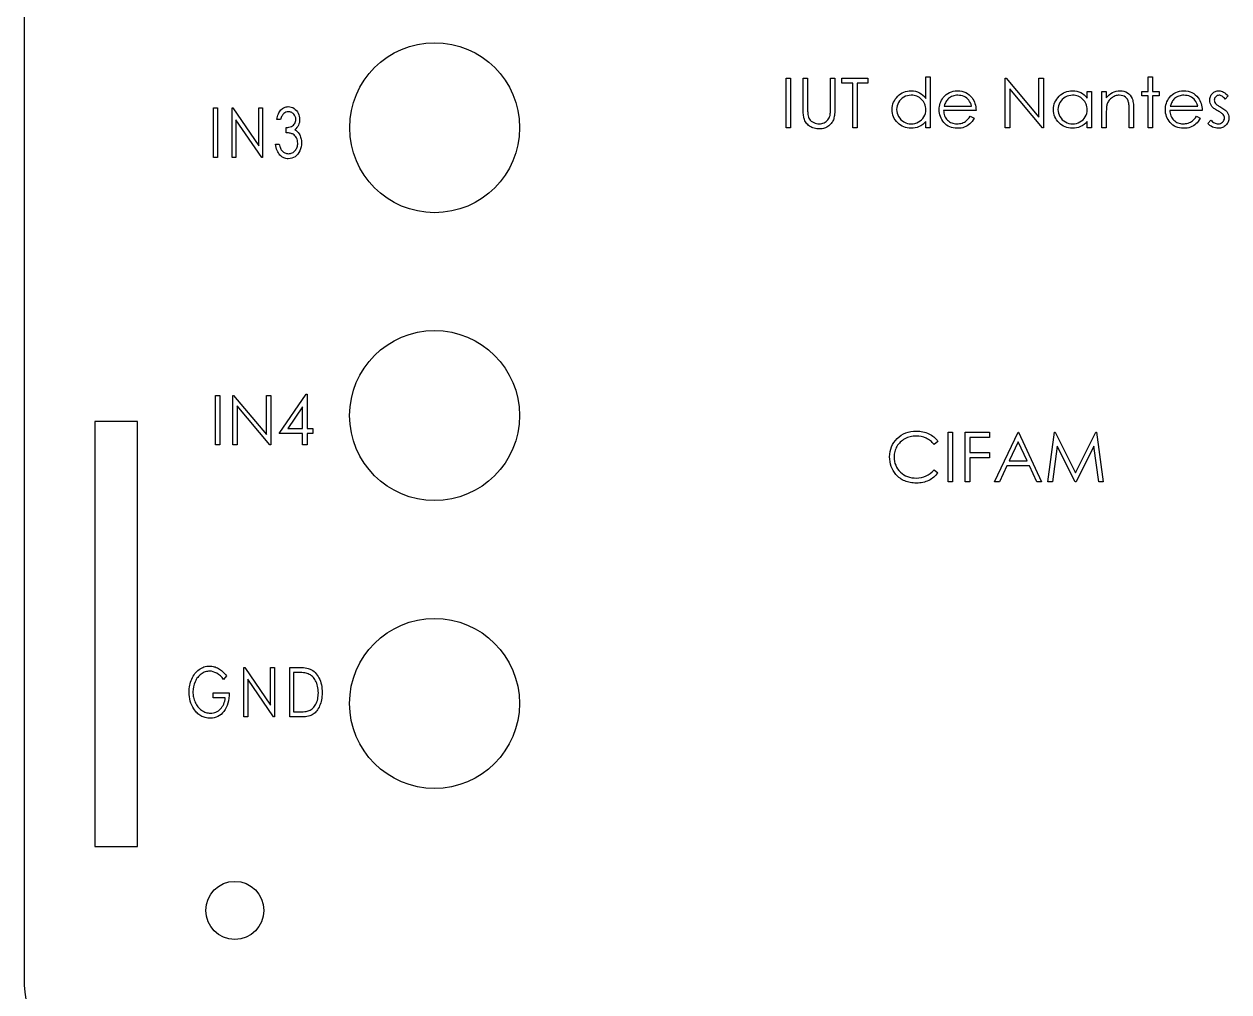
# Model space of a CAD drawing. Header units: millimetres. Extents: x 3 to 788, y -577 to 0.
# Drawn here: x 4.3 to 89.4, y -132 to -63.7 of the extents above; entities that cross this region are included whole.
import ezdxf

# ---------------------------------------------------------------- set-up
doc = ezdxf.new("R2010")
doc.units = ezdxf.units.MM
doc.layers.get('0').update_dxf_attribs({"lineweight": 25})

msp = doc.modelspace()

# ---------------------------------------------------------------- linework, layer by layer
at = {"color": 7, "linetype": 'Continuous', "lineweight": 25}
for p, q in [((4.318, -10.992), (4.318, -130.992)), ((12.318, -91.741), (9.318, -91.741)), ((9.318, -91.741), (9.318, -121.741)), ((12.318, -121.741), (12.318, -91.741)), ((9.318, -121.741), (12.318, -121.741))]:
    msp.add_line(p, q, dxfattribs=at)
at = {"color": 7, "linetype": 'Continuous', "flags": 128}
for points in [[(58.126, -67.492), (58.44, -67.492), (58.44, -67.492), (58.44, -70.992), (58.44, -70.992), (58.126, -70.992), (58.126, -70.992), (58.126, -67.492)], [(59.337, -67.492), (59.651, -67.492), (59.651, -67.492), (59.651, -69.589), (59.651, -69.589), (59.651, -69.678), (59.652, -69.758), (59.653, -69.829), (59.655, -69.892), (59.657, -69.946), (59.659, -69.99), (59.662, -70.027), (59.665, -70.054), (59.665, -70.054), (59.683, -70.152), (59.709, -70.243), (59.744, -70.324), (59.787, -70.398), (59.841, -70.464), (59.907, -70.525), (59.987, -70.579), (60.079, -70.629), (60.178, -70.67), (60.277, -70.699), (60.376, -70.717), (60.476, -70.722), (60.476, -70.722), (60.561, -70.717), (60.646, -70.704), (60.728, -70.681), (60.808, -70.649), (60.885, -70.609), (60.954, -70.562), (61.017, -70.507), (61.074, -70.446), (61.124, -70.378), (61.167, -70.302), (61.202, -70.221), (61.231, -70.132), (61.231, -70.132), (61.239, -70.095), (61.246, -70.049), (61.253, -69.993), (61.258, -69.93), (61.262, -69.858), (61.265, -69.777), (61.266, -69.687), (61.267, -69.589), (61.267, -69.589), (61.267, -67.492), (61.267, -67.492), (61.581, -67.492), (61.581, -67.492), (61.581, -69.606), (61.581, -69.606), (61.579, -69.72), (61.575, -69.828), (61.568, -69.932), (61.558, -70.03), (61.546, -70.122), (61.531, -70.208), (61.513, -70.289), (61.492, -70.364), (61.467, -70.435), (61.436, -70.504), (61.401, -70.57), (61.359, -70.634), (61.312, -70.696), (61.259, -70.755), (61.201, -70.813), (61.137, -70.868), (61.069, -70.917), (60.997, -70.961), (60.922, -70.998), (60.843, -71.028), (60.761, -71.051), (60.676, -71.068), (60.586, -71.078), (60.493, -71.081), (60.493, -71.081), (60.392, -71.078), (60.296, -71.069), (60.202, -71.053), (60.113, -71.031), (60.026, -71.002), (59.944, -70.968), (59.866, -70.926), (59.791, -70.879), (59.721, -70.827), (59.657, -70.77), (59.599, -70.709), (59.547, -70.644), (59.501, -70.575), (59.461, -70.502), (59.428, -70.424), (59.4, -70.343), (59.4, -70.343), (59.385, -70.287), (59.372, -70.22), (59.362, -70.143), (59.353, -70.056), (59.346, -69.959), (59.341, -69.852), (59.338, -69.734), (59.337, -69.606), (59.337, -69.606), (59.337, -67.492)], [(62.074, -67.851), (62.074, -67.492), (62.074, -67.492), (63.914, -67.492), (63.914, -67.492), (63.914, -67.851), (63.914, -67.851), (63.151, -67.851), (63.151, -67.851), (63.151, -70.992), (63.151, -70.992), (62.837, -70.992), (62.837, -70.992), (62.837, -67.851), (62.837, -67.851), (62.074, -67.851)], [(68.312, -67.402), (68.312, -70.992), (68.312, -70.992), (67.997, -70.992), (67.997, -70.992), (67.997, -70.549), (67.997, -70.549), (67.889, -70.667), (67.775, -70.768), (67.653, -70.852), (67.525, -70.919), (67.391, -70.971), (67.251, -71.007), (67.105, -71.029), (66.953, -71.036), (66.953, -71.036), (66.818, -71.03), (66.687, -71.012), (66.562, -70.982), (66.441, -70.94), (66.326, -70.885), (66.215, -70.818), (66.11, -70.74), (66.01, -70.649), (65.918, -70.549), (65.839, -70.445), (65.772, -70.335), (65.717, -70.219), (65.674, -70.098), (65.644, -69.973), (65.626, -69.842), (65.619, -69.706), (65.619, -69.706), (65.626, -69.573), (65.644, -69.444), (65.675, -69.32), (65.718, -69.201), (65.774, -69.087), (65.841, -68.979), (65.921, -68.874), (66.013, -68.775), (66.114, -68.685), (66.221, -68.606), (66.332, -68.54), (66.448, -68.486), (66.569, -68.443), (66.696, -68.413), (66.827, -68.395), (66.963, -68.389), (66.963, -68.389), (67.119, -68.397), (67.268, -68.423), (67.409, -68.465), (67.542, -68.524), (67.667, -68.6), (67.786, -68.693), (67.895, -68.803), (67.997, -68.929), (67.997, -68.929), (67.997, -67.402), (67.997, -67.402), (68.312, -67.402)], [(73.606, -70.992), (73.606, -67.492), (73.606, -67.492), (73.672, -67.492), (73.672, -67.492), (75.985, -70.246), (75.985, -70.246), (75.985, -67.492), (75.985, -67.492), (76.299, -67.492), (76.299, -67.492), (76.299, -70.992), (76.299, -70.992), (76.227, -70.992), (76.227, -70.992), (73.921, -68.243), (73.921, -68.243), (73.921, -70.992), (73.921, -70.992), (73.606, -70.992)], [(83.703, -67.402), (84.017, -67.402), (84.017, -67.402), (84.017, -68.434), (84.017, -68.434), (84.465, -68.434), (84.465, -68.434), (84.465, -68.748), (84.465, -68.748), (84.017, -68.748), (84.017, -68.748), (84.017, -70.992), (84.017, -70.992), (83.703, -70.992), (83.703, -70.992), (83.703, -68.748), (83.703, -68.748), (83.254, -68.748), (83.254, -68.748), (83.254, -68.434), (83.254, -68.434), (83.703, -68.434), (83.703, -68.434), (83.703, -67.402)], [(66.967, -68.703), (66.829, -68.712), (66.698, -68.736), (66.571, -68.777), (66.45, -68.835), (66.338, -68.907), (66.238, -68.993), (66.149, -69.092), (66.073, -69.205), (66.012, -69.326), (65.968, -69.451), (65.942, -69.578), (65.933, -69.709), (65.933, -69.709), (65.943, -69.84), (65.968, -69.967), (66.013, -70.092), (66.074, -70.214), (66.151, -70.328), (66.24, -70.428), (66.341, -70.515), (66.454, -70.588), (66.575, -70.647), (66.7, -70.689), (66.83, -70.714), (66.964, -70.722), (66.964, -70.722), (67.1, -70.714), (67.233, -70.689), (67.361, -70.648), (67.486, -70.59), (67.601, -70.518), (67.704, -70.434), (67.791, -70.337), (67.864, -70.23), (67.922, -70.113), (67.965, -69.988), (67.989, -69.857), (67.997, -69.718), (67.997, -69.718), (67.993, -69.613), (67.979, -69.511), (67.955, -69.413), (67.923, -69.321), (67.881, -69.233), (67.83, -69.148), (67.77, -69.069), (67.7, -68.994), (67.623, -68.926), (67.542, -68.867), (67.457, -68.817), (67.368, -68.776), (67.274, -68.744), (67.176, -68.721), (67.073, -68.707), (66.967, -68.703)], [(71.129, -70.184), (71.408, -70.33), (71.408, -70.33), (71.339, -70.448), (71.265, -70.553), (71.187, -70.647), (71.103, -70.728), (71.014, -70.799), (70.92, -70.861), (70.82, -70.914), (70.714, -70.958), (70.603, -70.992), (70.484, -71.017), (70.359, -71.032), (70.226, -71.036), (70.226, -71.036), (70.079, -71.03), (69.94, -71.011), (69.81, -70.98), (69.687, -70.936), (69.574, -70.879), (69.468, -70.809), (69.37, -70.727), (69.281, -70.633), (69.201, -70.53), (69.131, -70.424), (69.073, -70.315), (69.025, -70.202), (68.987, -70.086), (68.961, -69.968), (68.945, -69.845), (68.94, -69.72), (68.94, -69.72), (68.945, -69.602), (68.958, -69.487), (68.981, -69.376), (69.013, -69.267), (69.055, -69.162), (69.105, -69.06), (69.166, -68.961), (69.234, -68.866), (69.234, -68.866), (69.332, -68.754), (69.437, -68.657), (69.55, -68.576), (69.671, -68.508), (69.8, -68.456), (69.937, -68.419), (70.081, -68.397), (70.234, -68.389), (70.234, -68.389), (70.391, -68.397), (70.54, -68.421), (70.681, -68.46), (70.814, -68.515), (70.939, -68.585), (71.055, -68.672), (71.164, -68.775), (71.264, -68.892), (71.264, -68.892), (71.329, -68.984), (71.384, -69.081), (71.432, -69.184), (71.47, -69.292), (71.501, -69.406), (71.523, -69.525), (71.537, -69.65), (71.542, -69.78), (71.542, -69.78), (69.254, -69.78), (69.254, -69.78), (69.26, -69.881), (69.274, -69.978), (69.297, -70.07), (69.328, -70.157), (69.365, -70.239), (69.412, -70.316), (69.466, -70.389), (69.529, -70.458), (69.597, -70.52), (69.67, -70.574), (69.746, -70.619), (69.827, -70.656), (69.911, -70.685), (69.999, -70.706), (70.091, -70.718), (70.187, -70.722), (70.187, -70.722), (70.281, -70.719), (70.373, -70.708), (70.464, -70.689), (70.554, -70.663), (70.64, -70.631), (70.719, -70.593), (70.791, -70.551), (70.857, -70.504), (70.921, -70.447), (70.988, -70.374), (71.057, -70.287), (71.129, -70.184)], [(71.228, -69.466), (71.191, -69.342), (71.146, -69.231), (71.093, -69.134), (71.033, -69.05), (70.964, -68.975), (70.884, -68.909), (70.794, -68.85), (70.694, -68.799), (70.587, -68.756), (70.477, -68.727), (70.365, -68.709), (70.25, -68.703), (70.25, -68.703), (70.156, -68.707), (70.065, -68.718), (69.977, -68.737), (69.894, -68.763), (69.813, -68.797), (69.736, -68.838), (69.662, -68.887), (69.591, -68.943), (69.591, -68.943), (69.542, -68.989), (69.496, -69.041), (69.454, -69.098), (69.414, -69.16), (69.378, -69.229), (69.344, -69.303), (69.314, -69.381), (69.287, -69.466), (69.287, -69.466), (71.228, -69.466)], [(79.709, -68.434), (79.709, -70.992), (79.709, -70.992), (79.395, -70.992), (79.395, -70.992), (79.395, -70.549), (79.395, -70.549), (79.286, -70.667), (79.172, -70.768), (79.05, -70.852), (78.922, -70.919), (78.788, -70.971), (78.649, -71.007), (78.502, -71.029), (78.35, -71.036), (78.35, -71.036), (78.215, -71.03), (78.085, -71.012), (77.959, -70.982), (77.838, -70.94), (77.723, -70.885), (77.613, -70.818), (77.508, -70.74), (77.407, -70.649), (77.315, -70.549), (77.236, -70.445), (77.17, -70.335), (77.114, -70.219), (77.071, -70.098), (77.041, -69.973), (77.023, -69.842), (77.017, -69.706), (77.017, -69.706), (77.023, -69.573), (77.041, -69.444), (77.072, -69.32), (77.116, -69.201), (77.171, -69.087), (77.238, -68.979), (77.318, -68.874), (77.411, -68.775), (77.512, -68.685), (77.618, -68.606), (77.729, -68.54), (77.845, -68.486), (77.967, -68.443), (78.093, -68.413), (78.224, -68.395), (78.36, -68.389), (78.36, -68.389), (78.516, -68.397), (78.665, -68.42), (78.806, -68.459), (78.939, -68.513), (79.065, -68.584), (79.183, -68.674), (79.293, -68.781), (79.395, -68.907), (79.395, -68.907), (79.395, -68.434), (79.395, -68.434), (79.709, -68.434)], [(78.364, -68.703), (78.227, -68.712), (78.095, -68.736), (77.969, -68.777), (77.848, -68.835), (77.735, -68.907), (77.635, -68.993), (77.547, -69.092), (77.47, -69.205), (77.409, -69.326), (77.366, -69.451), (77.339, -69.578), (77.331, -69.709), (77.331, -69.709), (77.34, -69.84), (77.366, -69.967), (77.41, -70.092), (77.472, -70.214), (77.549, -70.328), (77.637, -70.428), (77.738, -70.515), (77.851, -70.588), (77.972, -70.647), (78.098, -70.689), (78.228, -70.714), (78.361, -70.722), (78.361, -70.722), (78.497, -70.714), (78.63, -70.689), (78.758, -70.648), (78.883, -70.59), (78.999, -70.518), (79.101, -70.434), (79.188, -70.337), (79.262, -70.23), (79.32, -70.113), (79.362, -69.988), (79.387, -69.857), (79.395, -69.718), (79.395, -69.718), (79.39, -69.613), (79.376, -69.511), (79.353, -69.413), (79.321, -69.321), (79.279, -69.233), (79.227, -69.148), (79.167, -69.069), (79.097, -68.994), (79.021, -68.926), (78.94, -68.867), (78.854, -68.817), (78.765, -68.776), (78.671, -68.744), (78.573, -68.721), (78.471, -68.707), (78.364, -68.703)], [(80.427, -68.434), (80.741, -68.434), (80.741, -68.434), (80.741, -68.895), (80.741, -68.895), (80.844, -68.772), (80.952, -68.666), (81.066, -68.579), (81.185, -68.51), (81.309, -68.457), (81.439, -68.419), (81.574, -68.397), (81.714, -68.389), (81.714, -68.389), (81.856, -68.398), (81.989, -68.425), (82.114, -68.47), (82.23, -68.533), (82.335, -68.612), (82.427, -68.703), (82.502, -68.807), (82.563, -68.923), (82.589, -68.989), (82.61, -69.063), (82.628, -69.145), (82.644, -69.236), (82.655, -69.336), (82.664, -69.444), (82.669, -69.561), (82.671, -69.685), (82.671, -69.685), (82.671, -70.992), (82.671, -70.992), (82.356, -70.992), (82.356, -70.992), (82.356, -69.789), (82.356, -69.789), (82.356, -69.684), (82.354, -69.589), (82.352, -69.502), (82.347, -69.425), (82.342, -69.357), (82.335, -69.298), (82.328, -69.247), (82.319, -69.207), (82.319, -69.207), (82.284, -69.089), (82.234, -68.986), (82.171, -68.9), (82.094, -68.829), (82.004, -68.774), (81.902, -68.735), (81.787, -68.711), (81.66, -68.703), (81.66, -68.703), (81.584, -68.706), (81.51, -68.715), (81.438, -68.731), (81.369, -68.752), (81.301, -68.78), (81.235, -68.813), (81.171, -68.853), (81.109, -68.898), (81.051, -68.949), (80.998, -69.001), (80.951, -69.057), (80.908, -69.116), (80.871, -69.178), (80.839, -69.242), (80.811, -69.31), (80.789, -69.38), (80.789, -69.38), (80.778, -69.432), (80.768, -69.494), (80.76, -69.565), (80.753, -69.646), (80.748, -69.737), (80.744, -69.837), (80.742, -69.947), (80.741, -70.067), (80.741, -70.067), (80.741, -70.992), (80.741, -70.992), (80.427, -70.992), (80.427, -70.992), (80.427, -68.434)], [(87.103, -70.184), (87.382, -70.33), (87.382, -70.33), (87.313, -70.448), (87.24, -70.553), (87.161, -70.647), (87.077, -70.728), (86.988, -70.799), (86.894, -70.861), (86.794, -70.914), (86.689, -70.958), (86.577, -70.992), (86.459, -71.017), (86.333, -71.032), (86.201, -71.036), (86.201, -71.036), (86.053, -71.03), (85.915, -71.011), (85.784, -70.98), (85.662, -70.936), (85.548, -70.879), (85.442, -70.809), (85.344, -70.727), (85.255, -70.633), (85.175, -70.53), (85.106, -70.424), (85.047, -70.315), (85, -70.202), (84.962, -70.086), (84.935, -69.968), (84.92, -69.845), (84.914, -69.72), (84.914, -69.72), (84.919, -69.602), (84.932, -69.487), (84.956, -69.376), (84.988, -69.267), (85.029, -69.162), (85.08, -69.06), (85.14, -68.961), (85.209, -68.866), (85.209, -68.866), (85.306, -68.754), (85.411, -68.657), (85.524, -68.576), (85.645, -68.508), (85.774, -68.456), (85.911, -68.419), (86.056, -68.397), (86.208, -68.389), (86.208, -68.389), (86.365, -68.397), (86.515, -68.421), (86.656, -68.46), (86.788, -68.515), (86.913, -68.585), (87.029, -68.672), (87.138, -68.775), (87.238, -68.892), (87.238, -68.892), (87.303, -68.984), (87.358, -69.081), (87.406, -69.184), (87.445, -69.292), (87.475, -69.406), (87.498, -69.525), (87.511, -69.65), (87.517, -69.78), (87.517, -69.78), (85.228, -69.78), (85.228, -69.78), (85.235, -69.881), (85.249, -69.978), (85.271, -70.07), (85.302, -70.157), (85.34, -70.239), (85.386, -70.316), (85.441, -70.389), (85.503, -70.458), (85.572, -70.52), (85.644, -70.574), (85.72, -70.619), (85.801, -70.656), (85.885, -70.685), (85.974, -70.706), (86.065, -70.718), (86.161, -70.722), (86.161, -70.722), (86.255, -70.719), (86.347, -70.708), (86.438, -70.689), (86.528, -70.663), (86.614, -70.631), (86.694, -70.593), (86.766, -70.551), (86.832, -70.504), (86.896, -70.447), (86.962, -70.374), (87.032, -70.287), (87.103, -70.184)], [(87.203, -69.466), (87.165, -69.342), (87.12, -69.231), (87.067, -69.134), (87.007, -69.05), (86.938, -68.975), (86.858, -68.909), (86.769, -68.85), (86.668, -68.799), (86.562, -68.756), (86.452, -68.727), (86.34, -68.709), (86.225, -68.703), (86.225, -68.703), (86.131, -68.707), (86.039, -68.718), (85.952, -68.737), (85.868, -68.763), (85.787, -68.797), (85.71, -68.838), (85.636, -68.887), (85.565, -68.943), (85.565, -68.943), (85.516, -68.989), (85.471, -69.041), (85.428, -69.098), (85.389, -69.16), (85.352, -69.229), (85.319, -69.303), (85.289, -69.381), (85.261, -69.466), (85.261, -69.466), (87.203, -69.466)], [(89.356, -68.753), (89.143, -68.972), (89.143, -68.972), (89.087, -68.909), (89.031, -68.855), (88.975, -68.808), (88.92, -68.77), (88.865, -68.741), (88.81, -68.72), (88.756, -68.707), (88.702, -68.703), (88.702, -68.703), (88.636, -68.709), (88.575, -68.729), (88.518, -68.761), (88.467, -68.807), (88.424, -68.861), (88.394, -68.918), (88.376, -68.981), (88.369, -69.047), (88.369, -69.047), (88.375, -69.108), (88.391, -69.166), (88.418, -69.223), (88.456, -69.279), (88.456, -69.279), (88.481, -69.308), (88.512, -69.338), (88.548, -69.369), (88.591, -69.401), (88.64, -69.435), (88.695, -69.469), (88.755, -69.506), (88.822, -69.543), (88.822, -69.543), (88.903, -69.589), (88.977, -69.635), (89.045, -69.681), (89.106, -69.725), (89.16, -69.77), (89.208, -69.814), (89.248, -69.859), (89.282, -69.902), (89.282, -69.902), (89.334, -69.993), (89.372, -70.089), (89.394, -70.19), (89.401, -70.298), (89.401, -70.298), (89.398, -70.373), (89.388, -70.446), (89.371, -70.516), (89.348, -70.583), (89.317, -70.647), (89.281, -70.708), (89.237, -70.767), (89.187, -70.822), (89.131, -70.872), (89.073, -70.916), (89.012, -70.952), (88.946, -70.983), (88.878, -71.006), (88.805, -71.023), (88.73, -71.033), (88.652, -71.036), (88.652, -71.036), (88.546, -71.031), (88.443, -71.013), (88.342, -70.985), (88.243, -70.945), (88.15, -70.894), (88.065, -70.835), (87.989, -70.767), (87.921, -70.69), (87.921, -70.69), (88.129, -70.453), (88.129, -70.453), (88.189, -70.516), (88.25, -70.571), (88.312, -70.617), (88.375, -70.655), (88.439, -70.685), (88.504, -70.706), (88.569, -70.718), (88.636, -70.722), (88.636, -70.722), (88.726, -70.715), (88.81, -70.692), (88.886, -70.654), (88.955, -70.6), (89.013, -70.536), (89.054, -70.466), (89.079, -70.391), (89.087, -70.311), (89.087, -70.311), (89.082, -70.244), (89.065, -70.181), (89.039, -70.122), (89.001, -70.067), (89.001, -70.067), (88.976, -70.04), (88.945, -70.011), (88.906, -69.981), (88.861, -69.948), (88.81, -69.915), (88.751, -69.88), (88.685, -69.842), (88.613, -69.803), (88.613, -69.803), (88.535, -69.759), (88.464, -69.715), (88.399, -69.671), (88.341, -69.627), (88.289, -69.584), (88.244, -69.54), (88.205, -69.497), (88.172, -69.454), (88.172, -69.454), (88.121, -69.365), (88.085, -69.269), (88.062, -69.168), (88.055, -69.06), (88.055, -69.06), (88.058, -68.989), (88.066, -68.922), (88.081, -68.857), (88.101, -68.796), (88.127, -68.738), (88.158, -68.682), (88.195, -68.63), (88.238, -68.58), (88.286, -68.536), (88.336, -68.497), (88.39, -68.464), (88.446, -68.437), (88.505, -68.416), (88.568, -68.401), (88.633, -68.392), (88.702, -68.389), (88.702, -68.389), (88.783, -68.395), (88.864, -68.411), (88.946, -68.44), (89.028, -68.48), (89.11, -68.531), (89.192, -68.594), (89.274, -68.667), (89.356, -68.753)], [(17.701, -69.596), (17.971, -69.596), (17.971, -69.596), (17.971, -73.096), (17.971, -73.096), (17.701, -73.096), (17.701, -73.096), (17.701, -69.596)], [(19.012, -73.096), (19.012, -69.596), (19.012, -69.596), (19.068, -69.596), (19.068, -69.596), (20.896, -72.265), (20.896, -72.265), (20.896, -69.596), (20.896, -69.596), (21.165, -69.596), (21.165, -69.596), (21.165, -73.096), (21.165, -73.096), (21.104, -73.096), (21.104, -73.096), (19.281, -70.434), (19.281, -70.434), (19.281, -73.096), (19.281, -73.096), (19.012, -73.096)], [(22.431, -70.404), (22.162, -70.404), (22.162, -70.404), (22.183, -70.299), (22.209, -70.2), (22.24, -70.108), (22.275, -70.022), (22.314, -69.942), (22.358, -69.868), (22.406, -69.8), (22.459, -69.739), (22.515, -69.684), (22.574, -69.637), (22.635, -69.597), (22.698, -69.564), (22.764, -69.539), (22.833, -69.521), (22.903, -69.51), (22.977, -69.506), (22.977, -69.506), (23.084, -69.514), (23.187, -69.538), (23.286, -69.577), (23.382, -69.632), (23.471, -69.7), (23.55, -69.779), (23.617, -69.869), (23.674, -69.97), (23.719, -70.078), (23.751, -70.188), (23.771, -70.301), (23.777, -70.416), (23.777, -70.416), (23.771, -70.526), (23.756, -70.631), (23.729, -70.73), (23.692, -70.823), (23.644, -70.91), (23.586, -70.991), (23.517, -71.066), (23.437, -71.136), (23.437, -71.136), (23.526, -71.192), (23.607, -71.261), (23.679, -71.342), (23.743, -71.434), (23.743, -71.434), (23.782, -71.504), (23.816, -71.577), (23.846, -71.652), (23.87, -71.729), (23.888, -71.807), (23.901, -71.888), (23.909, -71.971), (23.912, -72.056), (23.912, -72.056), (23.904, -72.203), (23.881, -72.346), (23.842, -72.486), (23.788, -72.622), (23.721, -72.749), (23.642, -72.86), (23.553, -72.957), (23.452, -73.039), (23.342, -73.103), (23.226, -73.149), (23.104, -73.177), (22.975, -73.186), (22.975, -73.186), (22.888, -73.182), (22.804, -73.17), (22.725, -73.149), (22.649, -73.12), (22.577, -73.083), (22.508, -73.039), (22.443, -72.985), (22.382, -72.924), (22.325, -72.854), (22.274, -72.777), (22.227, -72.692), (22.186, -72.6), (22.15, -72.5), (22.119, -72.392), (22.093, -72.277), (22.072, -72.154), (22.072, -72.154), (22.341, -72.154), (22.341, -72.154), (22.36, -72.234), (22.38, -72.309), (22.403, -72.379), (22.427, -72.442), (22.454, -72.499), (22.483, -72.551), (22.513, -72.598), (22.545, -72.637), (22.545, -72.637), (22.589, -72.682), (22.636, -72.72), (22.686, -72.753), (22.739, -72.779), (22.795, -72.8), (22.854, -72.815), (22.915, -72.824), (22.98, -72.827), (22.98, -72.827), (23.053, -72.823), (23.122, -72.813), (23.188, -72.796), (23.25, -72.771), (23.308, -72.741), (23.363, -72.702), (23.414, -72.657), (23.461, -72.605), (23.504, -72.548), (23.54, -72.49), (23.572, -72.429), (23.597, -72.365), (23.617, -72.299), (23.631, -72.23), (23.64, -72.159), (23.642, -72.086), (23.642, -72.086), (23.637, -71.989), (23.62, -71.894), (23.591, -71.803), (23.551, -71.716), (23.502, -71.634), (23.445, -71.563), (23.38, -71.504), (23.308, -71.455), (23.267, -71.434), (23.221, -71.415), (23.17, -71.399), (23.113, -71.384), (23.051, -71.371), (22.985, -71.361), (22.912, -71.352), (22.835, -71.346), (22.835, -71.346), (22.835, -70.987), (22.835, -70.987), (22.932, -70.982), (23.025, -70.966), (23.113, -70.941), (23.196, -70.904), (23.273, -70.86), (23.337, -70.81), (23.391, -70.755), (23.433, -70.694), (23.466, -70.628), (23.489, -70.56), (23.503, -70.489), (23.508, -70.414), (23.508, -70.414), (23.499, -70.306), (23.471, -70.206), (23.424, -70.113), (23.358, -70.029), (23.319, -69.99), (23.278, -69.957), (23.234, -69.929), (23.189, -69.906), (23.14, -69.888), (23.089, -69.876), (23.036, -69.868), (22.98, -69.865), (22.98, -69.865), (22.89, -69.873), (22.807, -69.896), (22.73, -69.934), (22.659, -69.988), (22.626, -70.022), (22.595, -70.06), (22.564, -70.104), (22.535, -70.153), (22.507, -70.208), (22.481, -70.268), (22.455, -70.333), (22.431, -70.404)], [(17.836, -89.886), (18.15, -89.886), (18.15, -89.886), (18.15, -93.386), (18.15, -93.386), (17.836, -93.386), (17.836, -93.386), (17.836, -89.886)], [(19.047, -93.386), (19.047, -89.886), (19.047, -89.886), (19.113, -89.886), (19.113, -89.886), (21.426, -92.64), (21.426, -92.64), (21.426, -89.886), (21.426, -89.886), (21.74, -89.886), (21.74, -89.886), (21.74, -93.386), (21.74, -93.386), (21.668, -93.386), (21.668, -93.386), (19.362, -90.637), (19.362, -90.637), (19.362, -93.386), (19.362, -93.386), (19.047, -93.386)], [(24.234, -89.796), (24.297, -89.796), (24.297, -89.796), (24.297, -92.219), (24.297, -92.219), (24.701, -92.219), (24.701, -92.219), (24.701, -92.578), (24.701, -92.578), (24.297, -92.578), (24.297, -92.578), (24.297, -93.386), (24.297, -93.386), (23.983, -93.386), (23.983, -93.386), (23.983, -92.578), (23.983, -92.578), (22.323, -92.578), (22.323, -92.578), (24.234, -89.796)], [(23.983, -92.219), (23.983, -90.699), (23.983, -90.699), (22.94, -92.219), (22.94, -92.219), (23.983, -92.219)], [(68.854, -93.134), (68.579, -93.344), (68.579, -93.344), (68.519, -93.275), (68.457, -93.21), (68.392, -93.149), (68.324, -93.092), (68.252, -93.04), (68.179, -92.992), (68.102, -92.949), (68.022, -92.909), (67.855, -92.844), (67.68, -92.798), (67.498, -92.77), (67.307, -92.761), (67.307, -92.761), (67.202, -92.764), (67.098, -92.773), (66.997, -92.789), (66.898, -92.811), (66.8, -92.839), (66.704, -92.872), (66.611, -92.913), (66.519, -92.959), (66.431, -93.011), (66.348, -93.067), (66.27, -93.128), (66.197, -93.192), (66.129, -93.261), (66.067, -93.334), (66.009, -93.411), (65.957, -93.493), (65.91, -93.578), (65.87, -93.665), (65.836, -93.755), (65.807, -93.848), (65.786, -93.944), (65.77, -94.041), (65.761, -94.142), (65.758, -94.245), (65.758, -94.245), (65.765, -94.4), (65.786, -94.548), (65.82, -94.69), (65.869, -94.824), (65.932, -94.953), (66.009, -95.075), (66.099, -95.191), (66.204, -95.3), (66.319, -95.398), (66.441, -95.485), (66.571, -95.557), (66.708, -95.617), (66.852, -95.663), (67.004, -95.696), (67.163, -95.716), (67.329, -95.722), (67.329, -95.722), (67.512, -95.713), (67.687, -95.686), (67.855, -95.64), (68.015, -95.577), (68.167, -95.495), (68.313, -95.394), (68.449, -95.276), (68.579, -95.139), (68.579, -95.139), (68.854, -95.347), (68.854, -95.347), (68.787, -95.432), (68.715, -95.513), (68.64, -95.588), (68.561, -95.658), (68.477, -95.724), (68.39, -95.784), (68.298, -95.839), (68.203, -95.89), (68.104, -95.935), (68.002, -95.973), (67.898, -96.006), (67.79, -96.034), (67.679, -96.055), (67.566, -96.069), (67.45, -96.079), (67.331, -96.081), (67.331, -96.081), (67.218, -96.079), (67.108, -96.072), (67.002, -96.06), (66.898, -96.043), (66.797, -96.022), (66.699, -95.995), (66.605, -95.964), (66.513, -95.929), (66.424, -95.888), (66.338, -95.842), (66.256, -95.792), (66.176, -95.737), (66.099, -95.678), (66.026, -95.613), (65.955, -95.544), (65.887, -95.469), (65.887, -95.469), (65.784, -95.337), (65.693, -95.197), (65.617, -95.051), (65.554, -94.899), (65.506, -94.739), (65.472, -94.573), (65.451, -94.401), (65.444, -94.221), (65.444, -94.221), (65.452, -94.033), (65.477, -93.852), (65.519, -93.679), (65.578, -93.513), (65.653, -93.355), (65.746, -93.205), (65.854, -93.062), (65.981, -92.927), (66.119, -92.804), (66.266, -92.697), (66.422, -92.607), (66.586, -92.533), (66.758, -92.475), (66.939, -92.435), (67.129, -92.41), (67.327, -92.402), (67.327, -92.402), (67.447, -92.405), (67.565, -92.414), (67.679, -92.429), (67.791, -92.45), (67.9, -92.477), (68.006, -92.511), (68.109, -92.55), (68.208, -92.595), (68.304, -92.645), (68.396, -92.701), (68.484, -92.761), (68.566, -92.825), (68.645, -92.895), (68.719, -92.97), (68.789, -93.05), (68.854, -93.134)], [(69.572, -92.492), (69.886, -92.492), (69.886, -92.492), (69.886, -95.992), (69.886, -95.992), (69.572, -95.992), (69.572, -95.992), (69.572, -92.492)], [(70.783, -92.492), (72.488, -92.492), (72.488, -92.492), (72.488, -92.851), (72.488, -92.851), (71.097, -92.851), (71.097, -92.851), (71.097, -93.928), (71.097, -93.928), (72.488, -93.928), (72.488, -93.928), (72.488, -94.286), (72.488, -94.286), (71.097, -94.286), (71.097, -94.286), (71.097, -95.992), (71.097, -95.992), (70.783, -95.992), (70.783, -95.992), (70.783, -92.492)], [(74.553, -92.492), (76.168, -95.992), (76.168, -95.992), (75.827, -95.992), (75.827, -95.992), (75.309, -94.87), (75.309, -94.87), (73.722, -94.87), (73.722, -94.87), (73.19, -95.992), (73.19, -95.992), (72.847, -95.992), (72.847, -95.992), (74.508, -92.492), (74.508, -92.492), (74.553, -92.492)], [(76.617, -95.992), (77.079, -92.492), (77.079, -92.492), (77.124, -92.492), (77.124, -92.492), (78.569, -95.363), (78.569, -95.363), (80.01, -92.492), (80.01, -92.492), (80.056, -92.492), (80.056, -92.492), (80.521, -95.992), (80.521, -95.992), (80.205, -95.992), (80.205, -95.992), (79.87, -93.473), (79.87, -93.473), (78.606, -95.992), (78.606, -95.992), (78.536, -95.992), (78.536, -95.992), (77.267, -93.468), (77.267, -93.468), (76.933, -95.992), (76.933, -95.992), (76.617, -95.992)], [(74.527, -93.174), (73.893, -94.511), (73.893, -94.511), (75.144, -94.511), (75.144, -94.511), (74.527, -93.174)], [(18.618, -109.682), (18.408, -109.937), (18.408, -109.937), (18.295, -109.803), (18.177, -109.685), (18.054, -109.585), (17.926, -109.503), (17.796, -109.437), (17.668, -109.391), (17.541, -109.363), (17.416, -109.354), (17.416, -109.354), (17.339, -109.357), (17.263, -109.367), (17.188, -109.382), (17.114, -109.404), (17.041, -109.432), (16.969, -109.466), (16.897, -109.507), (16.827, -109.554), (16.759, -109.606), (16.695, -109.662), (16.635, -109.723), (16.579, -109.789), (16.526, -109.859), (16.478, -109.934), (16.434, -110.013), (16.393, -110.096), (16.326, -110.27), (16.278, -110.448), (16.249, -110.631), (16.239, -110.819), (16.239, -110.819), (16.242, -110.916), (16.25, -111.012), (16.263, -111.107), (16.28, -111.2), (16.303, -111.293), (16.331, -111.384), (16.364, -111.473), (16.402, -111.562), (16.445, -111.647), (16.492, -111.728), (16.542, -111.804), (16.596, -111.875), (16.654, -111.943), (16.717, -112.004), (16.783, -112.062), (16.853, -112.114), (16.926, -112.161), (17, -112.203), (17.077, -112.237), (17.154, -112.265), (17.234, -112.287), (17.316, -112.303), (17.398, -112.313), (17.483, -112.316), (17.483, -112.316), (17.586, -112.311), (17.684, -112.297), (17.778, -112.273), (17.867, -112.241), (17.954, -112.198), (18.036, -112.147), (18.113, -112.086), (18.187, -112.016), (18.255, -111.938), (18.316, -111.855), (18.37, -111.766), (18.416, -111.672), (18.455, -111.572), (18.486, -111.466), (18.511, -111.355), (18.528, -111.239), (18.528, -111.239), (17.675, -111.239), (17.675, -111.239), (17.675, -110.88), (17.675, -110.88), (18.797, -110.88), (18.797, -110.88), (18.791, -111.08), (18.773, -111.271), (18.744, -111.45), (18.704, -111.619), (18.653, -111.778), (18.59, -111.926), (18.517, -112.062), (18.432, -112.189), (18.338, -112.303), (18.236, -112.402), (18.127, -112.485), (18.01, -112.553), (17.885, -112.606), (17.752, -112.644), (17.613, -112.667), (17.465, -112.674), (17.465, -112.674), (17.375, -112.672), (17.286, -112.664), (17.2, -112.651), (17.116, -112.633), (17.035, -112.61), (16.957, -112.581), (16.88, -112.548), (16.806, -112.509), (16.734, -112.465), (16.665, -112.416), (16.598, -112.362), (16.534, -112.302), (16.472, -112.238), (16.413, -112.168), (16.355, -112.093), (16.3, -112.013), (16.3, -112.013), (16.223, -111.883), (16.156, -111.748), (16.099, -111.608), (16.053, -111.463), (16.016, -111.313), (15.99, -111.158), (15.975, -110.998), (15.97, -110.833), (15.97, -110.833), (15.973, -110.71), (15.982, -110.589), (15.997, -110.469), (16.017, -110.353), (16.043, -110.238), (16.075, -110.126), (16.113, -110.015), (16.157, -109.907), (16.206, -109.803), (16.26, -109.705), (16.318, -109.612), (16.38, -109.525), (16.447, -109.444), (16.518, -109.369), (16.593, -109.3), (16.673, -109.237), (16.756, -109.18), (16.842, -109.131), (16.93, -109.09), (17.022, -109.055), (17.115, -109.029), (17.212, -109.01), (17.311, -108.999), (17.413, -108.995), (17.413, -108.995), (17.496, -108.998), (17.578, -109.006), (17.658, -109.018), (17.737, -109.036), (17.816, -109.059), (17.892, -109.087), (17.968, -109.12), (18.042, -109.158), (18.116, -109.203), (18.189, -109.252), (18.261, -109.308), (18.334, -109.371), (18.405, -109.44), (18.477, -109.515), (18.547, -109.595), (18.618, -109.682)], [(19.838, -112.585), (19.838, -109.085), (19.838, -109.085), (19.895, -109.085), (19.895, -109.085), (21.723, -111.754), (21.723, -111.754), (21.723, -109.085), (21.723, -109.085), (21.992, -109.085), (21.992, -109.085), (21.992, -112.585), (21.992, -112.585), (21.931, -112.585), (21.931, -112.585), (20.107, -109.923), (20.107, -109.923), (20.107, -112.585), (20.107, -112.585), (19.838, -112.585)], [(23.078, -112.585), (23.078, -109.085), (23.078, -109.085), (23.641, -109.085), (23.641, -109.085), (23.788, -109.087), (23.925, -109.092), (24.051, -109.102), (24.167, -109.116), (24.273, -109.134), (24.367, -109.156), (24.452, -109.182), (24.526, -109.211), (24.526, -109.211), (24.622, -109.259), (24.713, -109.316), (24.798, -109.381), (24.878, -109.454), (24.953, -109.536), (25.021, -109.625), (25.085, -109.723), (25.143, -109.829), (25.196, -109.942), (25.241, -110.06), (25.279, -110.183), (25.311, -110.312), (25.335, -110.446), (25.352, -110.585), (25.363, -110.73), (25.366, -110.879), (25.366, -110.879), (25.364, -111.009), (25.355, -111.134), (25.342, -111.255), (25.322, -111.373), (25.298, -111.487), (25.267, -111.597), (25.231, -111.703), (25.19, -111.804), (25.144, -111.901), (25.095, -111.991), (25.043, -112.075), (24.987, -112.151), (24.928, -112.222), (24.866, -112.286), (24.801, -112.344), (24.732, -112.395), (24.657, -112.44), (24.577, -112.478), (24.489, -112.51), (24.394, -112.537), (24.291, -112.558), (24.182, -112.573), (24.066, -112.582), (23.942, -112.585), (23.942, -112.585), (23.078, -112.585)], [(23.347, -112.226), (23.66, -112.226), (23.66, -112.226), (23.796, -112.224), (23.92, -112.22), (24.033, -112.213), (24.137, -112.203), (24.229, -112.191), (24.31, -112.176), (24.381, -112.158), (24.441, -112.137), (24.441, -112.137), (24.515, -112.102), (24.585, -112.061), (24.652, -112.013), (24.714, -111.96), (24.772, -111.9), (24.826, -111.833), (24.876, -111.761), (24.922, -111.682), (24.963, -111.597), (24.998, -111.508), (25.028, -111.415), (25.054, -111.316), (25.073, -111.213), (25.086, -111.106), (25.094, -110.995), (25.097, -110.878), (25.097, -110.878), (25.094, -110.756), (25.085, -110.638), (25.07, -110.525), (25.049, -110.416), (25.023, -110.312), (24.991, -110.212), (24.952, -110.117), (24.907, -110.026), (24.857, -109.942), (24.803, -109.864), (24.744, -109.793), (24.68, -109.728), (24.611, -109.672), (24.538, -109.621), (24.46, -109.578), (24.378, -109.542), (24.378, -109.542), (24.309, -109.519), (24.23, -109.499), (24.141, -109.482), (24.041, -109.468), (23.931, -109.458), (23.811, -109.45), (23.68, -109.445), (23.539, -109.444), (23.539, -109.444), (23.347, -109.444), (23.347, -109.444), (23.347, -112.226)]]:
    msp.add_lwpolyline(points, dxfattribs=at)
at = {"color": 7, "linetype": 'Continuous', "lineweight": 25}
for centre, radius in [((33.31, -70.992), 6), ((33.306, -91.312), 6), ((33.302, -111.632), 6), ((19.201, -126.241), 2.05)]:
    msp.add_circle(centre, radius, dxfattribs=at)
msp.add_arc((14.318, -130.992), 10, 180, 270, dxfattribs=at)

doc.saveas('drawing.dxf')
